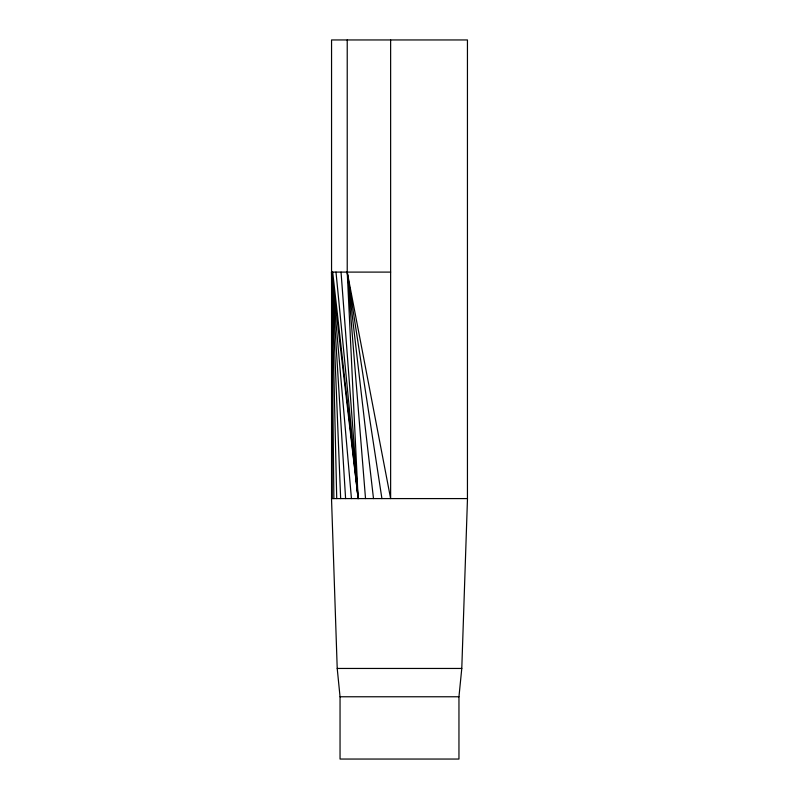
<?xml version="1.0" encoding="UTF-8"?>
<svg xmlns="http://www.w3.org/2000/svg" width="799" height="799" viewBox="0 0 799 799"><rect width="100%" height="100%" fill="white"/><g stroke="black" fill="none" stroke-linecap="round" stroke-linejoin="round"><path stroke-width="1.2" d="M461.782 668.453L467.485 498.586L331.515 498.586L337.218 668.453L340.044 696.768L340.044 759.05L458.956 759.05L458.956 696.768L461.782 668.453L337.218 668.453M390.631 272.099L331.555 272.099L332.134 498.586M340.044 696.768L458.956 696.768M381.912 498.586L347.225 272.099L347.225 39.95M373.503 498.586L347.225 272.099L390.631 498.586L390.631 39.95M365.523 498.586L347.225 272.099L358.142 498.586L331.555 272.099L333.872 498.586M332.694 272.099L358.142 498.586L341.033 272.099M335.989 272.099L358.142 498.586M351.45 498.586L331.555 272.099L336.729 498.586M345.597 498.586L331.555 272.099L340.654 498.586M467.445 498.586L467.445 39.95L331.555 39.95L331.555 498.586"/></g></svg>
